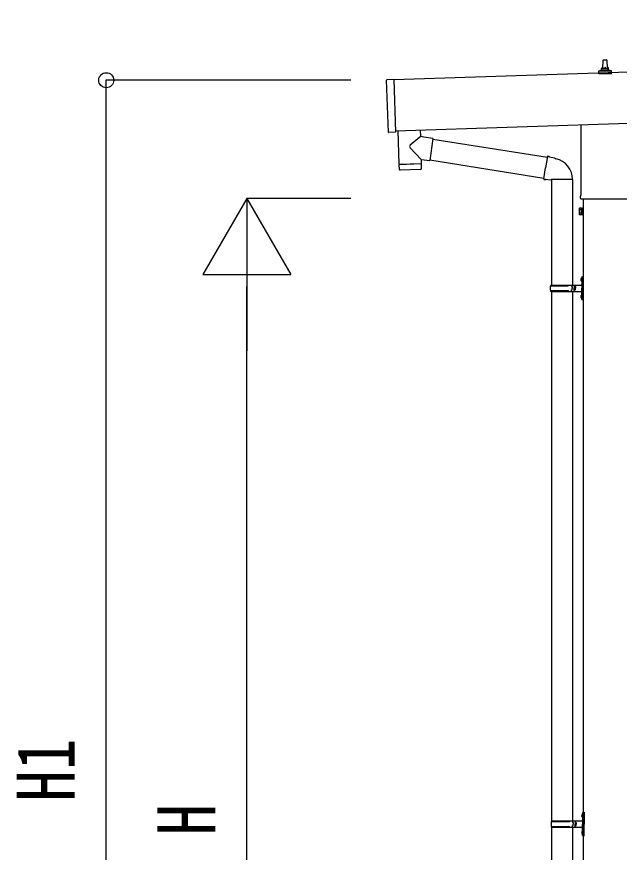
# Model space of a CAD drawing. Units: millimetres, scale not verified. Extents: x -21025 to 21025, y -14850 to 14850.
# Drawn here: x -3201 to -1488, y -9231 to -6857 of the extents above; entities that cross this region are included whole.
import ezdxf
from ezdxf.enums import TextEntityAlignment as Align

# ---------------------------------------------------------------- set-up
doc = ezdxf.new("R2010")
doc.units = ezdxf.units.MM
doc.header["$LTSCALE"] = 60
for name, color, linetype in [('0-5_YKK_13', 4, 'Continuous'), ('0-6_YKK_A1', 4, 'Continuous'), ('0-7_YKK_D', 6, 'Continuous')]:
    doc.layers.add(name, color=color, linetype=linetype)
doc.styles.add('ＭＳ ゴシック', font='')
doc.styles.get('ＭＳ ゴシック').set_extended_font_data('MS Gothic')

msp = doc.modelspace()

# ---------------------------------------------------------------- linework, layer by layer
at = {"layer": '0-5_YKK_13'}
for p, q in [((-1532.18, -6979.24), (-1523.63, -6979.24)), ((-1533.9, -7003.74), (-1533.17, -6980.21)), ((-1522.63, -6980.21), (-1521.9, -7003.74)), ((-1546.15, -7019.24), (-1546.15, -7011.53)), ((-1509.65, -7019.24), (-1546.15, -7019.24)), ((-1545.77, -7010.74), (-1510.03, -7010.74)), ((-1545.39, -7010.55), (-1538.67, -7008.92)), ((-1538.28, -7008.74), (-1517.52, -7008.74)), ((-1537.9, -7007.95), (-1537.9, -7003.74)), ((-1536.9, -7003.74), (-1518.9, -7003.74)), ((-1517.9, -7007.95), (-1517.9, -7003.74)), ((-1510.42, -7010.55), (-1517.14, -7008.92)), ((-1509.65, -7019.24), (-1509.65, -7011.53)), ((-2144.11, -7184.7), (-2149.04, -7036.78)), ((-2129.08, -7035.12), (-2148.07, -7035.75)), ((-1596.2, -7363.23), (-1596.2, -7163.72)), ((-2053.62, -7179.1), (-2053.01, -7197.29)), ((-2017.41, -7202.35), (-2026.37, -7265.41)), ((-2017.67, -7204.17), (-1691.77, -7256.06)), ((-2050.86, -7261.93), (-2082.35, -7229.42)), ((-2050.86, -7261.93), (-2026.37, -7265.41)), ((-2050.86, -7261.93), (-2050.45, -7273.94)), ((-2026.11, -7263.58), (-1702.19, -7315.16)), ((-1691.45, -7254.24), (-1696.98, -7285.61)), ((-1691.45, -7254.24), (-1690.31, -7252.26)), ((-1690.31, -7252.26), (-1686.74, -7252.89)), ((-1686.74, -7252.89), (-1686.33, -7255.24)), ((-1671.82, -7258.06), (-1670.13, -7259.69)), ((-1670.13, -7259.69), (-1668.01, -7260.14)), ((-2114.39, -7277.07), (-2113.72, -7290.11)), ((-2109.92, -7275.92), (-2109.87, -7276.92)), ((-2054.95, -7274.09), (-2054.94, -7275.09)), ((-1702.51, -7316.98), (-1696.98, -7285.61)), ((-2053.11, -7291.04), (-2110.62, -7292.96)), ((-1702.51, -7316.98), (-1702.11, -7319.23)), ((-1702.51, -7316.98), (-1697.36, -7317.79)), ((-1702.11, -7319.23), (-1698.55, -7319.86)), ((-1698.55, -7319.86), (-1697.36, -7317.79)), ((-1697.36, -7317.79), (-1682.76, -7320.11)), ((-1682.76, -7320.11), (-1680.55, -7319.12)), ((-1620.25, -7319.52), (-1681.44, -7319.52)), ((-1680.4, -7319.52), (-1680.4, -7619)), ((-1620.4, -7319.52), (-1620.4, -7619)), ((-1597.9, -7372), (-1597.9, -7366.5)), ((-1459.96, -7375.5), (-1595.84, -7375.5)), ((-1601.9, -7401.5), (-1601.14, -7400.19)), ((-1601.9, -7401.5), (-1601.9, -7418.5)), ((-1594.9, -7405.09), (-1601.14, -7405.09)), ((-1601.9, -7418.5), (-1601.14, -7419.81)), ((-1594.9, -7414.91), (-1601.14, -7414.91)), ((-1594.9, -7419.81), (-1601.14, -7419.81)), ((-1592.4, -7419.2), (-1594.9, -7419.2)), ((-1594.4, -7596), (-1591.4, -7594.5)), ((-1594.4, -7596), (-1594.4, -7628)), ((-1591.4, -7594.5), (-1591.4, -7628)), ((-1591.4, -7594.5), (-1590.4, -7594.5)), ((-1590.4, -7594.5), (-1590.4, -7628)), ((-1682.4, -7619), (-1596.4, -7619)), ((-1682.4, -7619), (-1682.4, -7621)), ((-1623.4, -7619), (-1623.4, -7623.5)), ((-1615.4, -7619), (-1615.4, -7628)), ((-1596.7, -7601.85), (-1594.66, -7602.85)), ((-1595.43, -7599.85), (-1594.8, -7599.85)), ((-1595.43, -7599.85), (-1595.43, -7608.15)), ((-1595.43, -7608.15), (-1594.8, -7608.15)), ((-1594.8, -7599.85), (-1594.8, -7608.15)), ((-1594.8, -7599.85), (-1594.4, -7600.25)), ((-1594.8, -7608.15), (-1594.4, -7607.75)), ((-1594.66, -7602.85), (-1594.05, -7604)), ((-1594.4, -7600.25), (-1594.4, -7607.75)), ((-1683.4, -7621), (-1633.07, -7621)), ((-1683.4, -7635), (-1633.07, -7635)), ((-1682.4, -7637), (-1682.4, -7635)), ((-1682.4, -7637), (-1596.4, -7637)), ((-1680.4, -7637), (-1680.4, -9141.5)), ((-1623.4, -7623.5), (-1621.4, -7623.5)), ((-1623.4, -7637), (-1623.4, -7632.5)), ((-1623.4, -7632.5), (-1621.4, -7632.5)), ((-1621.4, -7623.5), (-1621.4, -7628)), ((-1621.4, -7632.5), (-1621.4, -7628)), ((-1620.4, -7637), (-1620.4, -9141.5)), ((-1615.4, -7623.5), (-1612.4, -7623.5)), ((-1615.4, -7637), (-1615.4, -7628)), ((-1615.4, -7632.5), (-1612.4, -7632.5)), ((-1612.4, -7623.5), (-1612.4, -7628)), ((-1612.4, -7632.5), (-1612.4, -7628)), ((-1594.4, -7660), (-1594.4, -7628)), ((-1591.4, -7661.5), (-1591.4, -7628)), ((-1590.4, -7661.5), (-1590.4, -7628)), ((-1596.7, -7649.85), (-1594.66, -7650.85)), ((-1595.43, -7647.85), (-1594.8, -7647.85)), ((-1595.43, -7647.85), (-1595.43, -7656.15)), ((-1595.43, -7656.15), (-1594.8, -7656.15)), ((-1594.8, -7647.85), (-1594.8, -7656.15)), ((-1594.8, -7647.85), (-1594.4, -7648.25)), ((-1594.8, -7656.15), (-1594.4, -7655.75)), ((-1594.66, -7650.85), (-1594.05, -7652)), ((-1594.4, -7648.25), (-1594.4, -7655.75)), ((-1594.4, -7660), (-1591.4, -7661.5)), ((-1591.4, -7661.5), (-1590.4, -7661.5)), ((-1594.2, -9124.35), (-1592.16, -9125.35)), ((-1592.93, -9122.35), (-1592.3, -9122.35)), ((-1592.93, -9122.35), (-1592.93, -9130.65)), ((-1592.93, -9130.65), (-1592.3, -9130.65)), ((-1592.3, -9122.35), (-1592.3, -9130.65)), ((-1592.3, -9122.35), (-1591.9, -9122.75)), ((-1592.3, -9130.65), (-1591.9, -9130.25)), ((-1592.16, -9125.35), (-1591.55, -9126.5)), ((-1591.9, -9118.5), (-1588.9, -9117)), ((-1591.9, -9118.5), (-1591.9, -9150.5)), ((-1591.9, -9122.75), (-1591.9, -9130.25)), ((-1588.9, -9117), (-1588.9, -9150.5)), ((-1588.9, -9117), (-1587.9, -9117)), ((-1587.9, -9117), (-1587.9, -9150.5)), ((-1680.9, -9143.5), (-1630.57, -9143.5)), ((-1680.9, -9157.5), (-1630.57, -9157.5)), ((-1680.4, -9159.49), (-1680.4, -10664)), ((-1679.9, -9141.5), (-1593.9, -9141.5)), ((-1679.9, -9141.5), (-1679.9, -9143.5)), ((-1679.9, -9159.5), (-1679.9, -9157.5)), ((-1679.9, -9159.5), (-1593.9, -9159.5)), ((-1620.9, -9141.5), (-1620.9, -9146)), ((-1620.9, -9146), (-1618.9, -9146)), ((-1620.9, -9159.5), (-1620.9, -9155)), ((-1620.9, -9155), (-1618.9, -9155)), ((-1620.4, -9159.49), (-1620.4, -10664)), ((-1618.9, -9146), (-1618.9, -9150.5)), ((-1618.9, -9155), (-1618.9, -9150.5)), ((-1612.9, -9141.5), (-1612.9, -9150.5)), ((-1612.9, -9146), (-1609.9, -9146)), ((-1612.9, -9159.5), (-1612.9, -9150.5)), ((-1612.9, -9155), (-1609.9, -9155)), ((-1609.9, -9146), (-1609.9, -9150.5)), ((-1609.9, -9155), (-1609.9, -9150.5)), ((-1591.9, -9182.5), (-1591.9, -9150.5)), ((-1588.9, -9184), (-1588.9, -9150.5)), ((-1587.9, -9184), (-1587.9, -9150.5)), ((-1594.2, -9172.35), (-1592.16, -9173.35)), ((-1592.93, -9170.35), (-1592.3, -9170.35)), ((-1592.93, -9170.35), (-1592.93, -9178.65)), ((-1592.93, -9178.65), (-1592.3, -9178.65)), ((-1592.3, -9170.35), (-1592.3, -9178.65)), ((-1592.3, -9170.35), (-1591.9, -9170.75)), ((-1592.3, -9178.65), (-1591.9, -9178.25)), ((-1592.16, -9173.35), (-1591.55, -9174.5)), ((-1591.9, -9170.75), (-1591.9, -9178.25)), ((-1591.9, -9182.5), (-1588.9, -9184)), ((-1588.9, -9184), (-1587.9, -9184))]:
    msp.add_line(p, q, dxfattribs=at)
for points in [[(-2129.08, -7035.12), (-2124.09, -7185.04), (-2143.07, -7185.67)], [(-2117.58, -7181.23), (-2114.42, -7276.07), (-2050.45, -7273.94)], [(-2053.01, -7197.29), (-2055.1, -7199.05), (-2082.32, -7222.09)], [(-2017.41, -7202.35), (-2043.32, -7198.66), (-2053.01, -7197.29)], [(-1691.45, -7254.24), (-1686.33, -7255.24), (-1671.82, -7258.06)], [(-2050.21, -7287.99), (-2050.42, -7274.94), (-2114.39, -7277.07)], [(-1594.9, -7419.81), (-1594.9, -7400.19), (-1601.14, -7400.19)], [(-1594.9, -7419.2), (-1594.9, -7400.8), (-1592.4, -7400.8)], [(-1596.7, -7606.15), (-1594.66, -7605.15), (-1594.05, -7604)], [(-1596.7, -7654.15), (-1594.66, -7653.15), (-1594.05, -7652)], [(-1594.2, -9128.65), (-1592.16, -9127.65), (-1591.55, -9126.5)], [(-1594.2, -9176.65), (-1592.16, -9175.65), (-1591.55, -9174.5)]]:
    msp.add_lwpolyline(points, dxfattribs=at)
msp.add_lwpolyline([(-1592.4, -7420.5), (-1592.4, -7399.5), (-1590.4, -7399.5), (-1590.4, -7420.5)], close=True, dxfattribs=at)
for centre, radius, start, end in [((-1532.18, -6980.24), 1, 90, 178.60509), ((-1523.63, -6980.24), 1, 1.39491, 90), ((-1533.82, -7004.37), 4.13, 90, 171.17633), ((-1524.57, -7003.74), 4.83, 133.60282, 180), ((-1531.23, -7003.74), 4.83, 0, 46.39718), ((-1521.99, -7004.37), 4.13, 8.82367, 90), ((-1545.15, -7011.53), 1, 103.62699, 180), ((-1538.9, -7007.95), 1, 283.62699, 0), ((-1536.9, -7004.74), 1, 90, 180), ((-1518.9, -7004.74), 1, 0, 90), ((-1516.9, -7007.95), 1, 180, 256.37301), ((-1510.65, -7011.53), 1, 0, 76.37301), ((-2148.04, -7036.75), 1, 91.90915, 181.90915), ((-2143.11, -7184.67), 1, 181.90915, 271.90915), ((-2078.93, -7225.77), 5, 132.56466, 226.88314), ((-1680.55, -7319.12), 60.3, 359.62495, 78), ((-2053.21, -7288.04), 3, 271.90915, 0.90915), ((-2110.73, -7289.96), 3, 182.90915, 271.95747), ((-1593.9, -7366.5), 4, 125.09963, 180), ((-1593.9, -7372), 4, 180, 194.47751), ((-1593.9, -7372), 4, 194.47751, 241.04498), ((-1597.56, -7402.64), 4.34, 145.61575, 214.38425), ((-1585.66, -7410), 16.24, 162.41205, 197.58795), ((-1597.56, -7417.36), 4.34, 145.61575, 214.38425), ((-1633.07, -7619), 2, 270, 359.99998), ((-1591.1, -7604), 6, 136.21765, 223.78235), ((-1596.4, -7617), 2, 270, 359.99998), ((-1634.65, -7628), 49.25, 171.82876, 180.00002), ((-1634.65, -7628), 49.25, 180.00002, 188.17127), ((-1633.07, -7637), 2, 0.00005, 90.00004), ((-1596.4, -7639), 2, 0.00005, 90.00004), ((-1591.1, -7652), 6, 136.21765, 223.78235), ((-1588.6, -9126.5), 6, 136.21765, 223.78235), ((-1593.9, -9139.5), 2, 270, 359.99998), ((-1632.15, -9150.5), 49.25, 171.82876, 180.00002), ((-1632.15, -9150.5), 49.25, 180.00002, 188.17127), ((-1630.57, -9141.5), 2, 270, 359.99998), ((-1630.57, -9159.5), 2, 0.00005, 90.00004), ((-1593.9, -9161.5), 2, 0.00005, 90.00004), ((-1588.6, -9174.5), 6, 136.21765, 223.78235)]:
    msp.add_arc(centre, radius, start, end, dxfattribs=at)
at = {"layer": '0-6_YKK_A1'}
for p, q in [((3262.97, -6856.69), (-2129.1, -7036.4)), ((-2124.26, -7181.32), (3267.8, -7001.58)), ((-1590.4, -7375.5), (-1590.4, -11373))]:
    msp.add_line(p, q, dxfattribs=at)
at = {"layer": '0-7_YKK_D'}
for p, q in [((-2250.54, -7037.05), (-2947.51, -7037.05)), ((-2946.51, -10873), (-2946.51, -7037.05)), ((-2546.51, -7373), (-2671.51, -7589.51)), ((-2250.54, -7373), (-2547.51, -7373)), ((-2546.51, -7373), (-2421.51, -7589.51)), ((-2546.51, -7373), (-2546.51, -7806.01)), ((-2671.51, -7589.51), (-2421.51, -7589.51)), ((-2546.51, -10623), (-2546.51, -7623))]:
    msp.add_line(p, q, dxfattribs=at)
msp.add_circle((-2946.51, -7037.05), 21.25, dxfattribs=at)

# ---------------------------------------------------------------- texts
at = {"layer": '0-7_YKK_D', "style": 'ＭＳ ゴシック', "width": 0.8}
for s, p in [('H1', (-2986.51, -9087.03)), ('H', (-2586.51, -9183))]:
    msp.add_text(s, height=165, rotation=90, dxfattribs=at).set_placement(p, align=Align.BOTTOM_LEFT)

doc.saveas('drawing.dxf')
